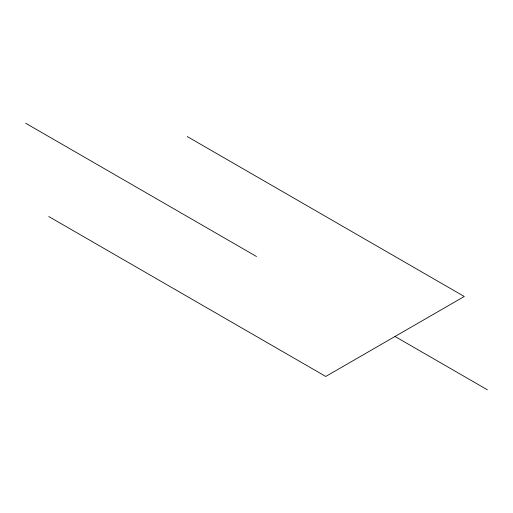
<?xml version="1.0" encoding="UTF-8"?>
<svg xmlns="http://www.w3.org/2000/svg" width="513" height="513" viewBox="0 0 513 513"><rect width="100%" height="100%" fill="white"/><g stroke="black" fill="none" stroke-linecap="round" stroke-linejoin="round"><path stroke-width="0.77" d="M187.245 136.548L464.265 296.482L325.755 376.452L48.735 216.518M25.65 123.223L256.5 256.5M395.01 336.47L487.35 389.777"/></g></svg>
